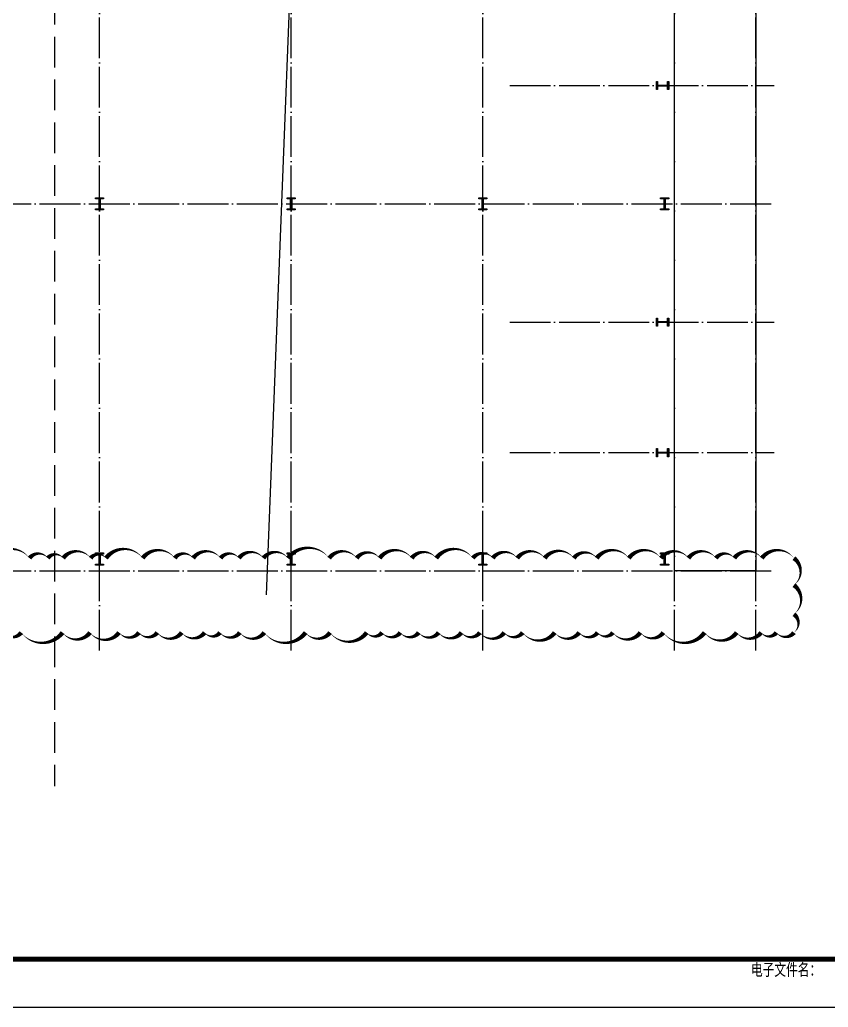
# Model space of a CAD drawing. Extents: x -446699 to 757189, y -606167 to -103070.
# Drawn here: x 13388 to 53053, y -274920 to -226501 of the extents above; entities that cross this region are included whole.
import ezdxf

# ---------------------------------------------------------------- set-up
doc = ezdxf.new("R2010")
doc.units = 0
doc.header["$LTSCALE"] = 1000
doc.header["$MEASUREMENT"] = 0
doc.linetypes.add('DASH', pattern=[0.35, 0.25, -0.1])
doc.linetypes.add('DOTE', pattern=[2.42, 2, -0.2, 0.02, -0.2])
for name, color, linetype in [('14', 14, 'Continuous'), ('DOTE', 1, 'Continuous'), ('PUB_TITLE', 4, 'Continuous')]:
    doc.layers.add(name, color=color, linetype=linetype)
doc.layers.add('DIM_MODI', color=6, linetype='Continuous', plot=False)
doc.styles.add('HZTXT', font='romane.shx', dxfattribs={"width": 0.7, "bigfont": 'hztxt.shx'})

# ---------------------------------------------------------------- blocks, each defined once
blk = doc.blocks.new('A$C4D50352B')
h = blk.add_hatch(color=256)
h.dxf.hatch_style = 1
h.paths.add_polyline_path([(0, 600), (400, 600), (400, 550), (225, 550), (225, 50), (400, 50), (400, 0), (0, 0), (0, 50), (175, 50), (175, 550), (0, 550)])
blk.add_lwpolyline([(0, 600), (400, 600), (400, 550), (225, 550), (225, 50), (400, 50), (400, 0), (0, 0), (0, 50), (175, 50), (175, 550), (0, 550)], close=True)
blk = doc.blocks.new('sdbadbasdbsd')
for p, rotation in [((-121480, -232590), 270), ((-120880, -244590), 90), ((-121480, -250590), 270)]:
    blk.add_blockref('A$C4D50352B', p, dxfattribs=dict(rotation=rotation))
for p in [(-149000, -238890), (-139600, -238890), (-130200, -238890), (-121280, -238890), (-149000, -256310), (-139600, -256310), (-130200, -256310), (-121280, -256310)]:
    blk.add_blockref('A$C4D50352B', p)
blk = doc.blocks.new('YHYHHRR')
at = {"layer": '14', "style": 'HZTXT', "width": 0.85}
blk.add_text('电子文件名：', height=450, rotation=359.9997, dxfattribs=at).set_placement((242776, 460265))

msp = doc.modelspace()

# ---------------------------------------------------------------- linework, layer by layer
at = {"color": 251, "linetype": 'DASH', "ltscale": 6}
msp.add_lwpolyline([(15095.4, -191637.6), (15095.4, -264087.2)], dxfattribs=at)
msp.add_lwpolyline([(45504.1, -199526.4), (49504.1, -199526.4), (49504.1, -253526.4), (45504.1, -253526.4)], close=True)
at = {"layer": 'DIM_MODI'}
msp.add_lwpolyline([(31420.8, -103070), (25472.6, -254704.3)], dxfattribs=at)
msp.add_lwpolyline([(12561.7, -256547.9, 0, 225, 0.5), (13461.7, -256547.9, 0, 225, 0.5), (15486.7, -256547.9, 0, 225, 0.5), (16836.7, -256547.9, 0, 225, 0.5), (18261.7, -256547.9, 0, 225, 0.5), (19236.7, -256547.9, 0, 225, 0.5), (20136.7, -256547.9, 0, 225, 0.5), (21336.7, -256547.9, 0, 225, 0.5), (22461.7, -256547.9, 0, 225, 0.5), (23211.7, -256547.9, 0, 225, 0.5), (24186.7, -256547.9, 0, 225, 0.5), (25386.7, -256547.9, 0, 225, 0.5), (27411.7, -256547.9, 0, 225, 0.5), (28611.7, -256547.9, 0, 225, 0.5), (30411.7, -256547.9, 0, 225, 0.5), (31161.7, -256547.9, 0, 225, 0.5), (32061.7, -256547.9, 0, 225, 0.5), (32961.7, -256547.9, 0, 225, 0.5), (33936.7, -256547.9, 0, 225, 0.5), (35061.7, -256547.9, 0, 225, 0.5), (35961.7, -256547.9, 0, 225, 0.5), (37161.7, -256547.9, 0, 225, 0.5), (38061.7, -256547.9, 0, 225, 0.5), (39636.7, -256547.9, 0, 225, 0.5), (40836.7, -256547.9, 0, 225, 0.5), (41736.7, -256547.9, 0, 225, 0.5), (42486.7, -256547.9, 0, 225, 0.5), (43836.7, -256547.9, 0, 225, 0.5), (44961.7, -256547.9, 0, 225, 0.5), (46986.7, -256547.9, 0, 225, 0.5), (48561.7, -256547.9, 0, 225, 0.5), (49761.7, -256547.9, 0, 225, 0.5), (50511.7, -256547.9, 0, 225, 0.5), (51367.1, -256547.9, 0, 225, 0.5), (51367.1, -255647.9, 0, 225, 0.5), (51367.1, -254222.9, 0, 225, 0.5), (51367.1, -252900, 0, 225, 0.5), (49792.1, -252900, 0, 225, 0.5), (48442.1, -252900, 0, 225, 0.5), (47542.1, -252900, 0, 225, 0.5), (46192.1, -252900, 0, 225, 0.5), (44842.1, -252900, 0, 225, 0.5), (43267.1, -252900, 0, 225, 0.5), (41692.1, -252900, 0, 225, 0.5), (40567.1, -252900, 0, 225, 0.5), (39142.1, -252900, 0, 225, 0.5), (37792.1, -252900, 0, 225, 0.5), (36592.1, -252900, 0, 225, 0.5), (35617.1, -252900, 0, 225, 0.5), (33817.1, -252900, 0, 225, 0.5), (32617.1, -252900, 0, 225, 0.5), (31042.1, -252900, 0, 225, 0.5), (29917.1, -252900, 0, 225, 0.5), (28567.1, -252900, 0, 225, 0.5), (26542.1, -252900, 0, 225, 0.5), (25342.1, -252900, 0, 225, 0.5), (24142.1, -252900, 0, 225, 0.5), (23242.1, -252900, 0, 225, 0.5), (21892.1, -252900, 0, 225, 0.5), (20992.1, -252900, 0, 225, 0.5), (19417.1, -252900, 0, 225, 0.5), (17617.1, -252900, 0, 225, 0.5), (16867.1, -252900, 0, 225, 0.5), (15517.1, -252900, 0, 225, 0.5), (14767.1, -252900, 0, 225, 0.5), (13867.1, -252900, 0, 225, 0.5), (12067.1, -252900, 0, 225, 0.5)], format="xyseb", dxfattribs=at)
at = {"layer": 'DOTE', "linetype": 'DOTE'}
for p, q in [((17304.1, -257426.4), (17304.1, -198626.4)), ((26704.1, -257426.4), (26704.1, -198626.4)), ((36104.1, -257426.4), (36104.1, -198626.4)), ((45504.1, -257426.4), (45504.1, -198626.4)), ((49504.1, -257426.4), (49504.1, -198626.4)), ((37429.1, -229726.4), (50404.1, -229726.4)), ((-53395.9, -235526.4), (50404.1, -235526.4)), ((37429.1, -241326.4), (50404.1, -241326.4)), ((37429.1, -247726.4), (50404.1, -247726.4)), ((-53395.9, -253526.4), (50404.1, -253526.4))]:
    msp.add_line(p, q, dxfattribs=at)
at = {"layer": 'PUB_TITLE'}
msp.add_lwpolyline([(-70730.8, -274919.7), (86919.2, -274919.7), (86919.2, -185819.7), (-70730.8, -185819.7)], close=True, dxfattribs=at)
at = {"layer": 'PUB_TITLE', "color": 14}
msp.add_lwpolyline([(-70730.8, -274919.7), (86919.2, -274919.7), (86919.2, -185819.7), (-70730.8, -185819.7)], close=True, dxfattribs=at)
at = {"layer": 'PUB_TITLE', "color": 14, "const_width": 236}
msp.add_lwpolyline([(-64831.6, -272560), (85419.2, -272560), (85419.2, -188179.7), (-64831.6, -188179.7)], close=True, dxfattribs=at)

# ---------------------------------------------------------------- block references
msp.add_blockref('sdbadbasdbsd', (166103.9, 3064))
at = {"xscale": 1.5, "yscale": 1.5, "zscale": 1.5}
msp.add_blockref('YHYHHRR', (-314902.6, -963834.3), dxfattribs=at)

doc.saveas('drawing.dxf')
